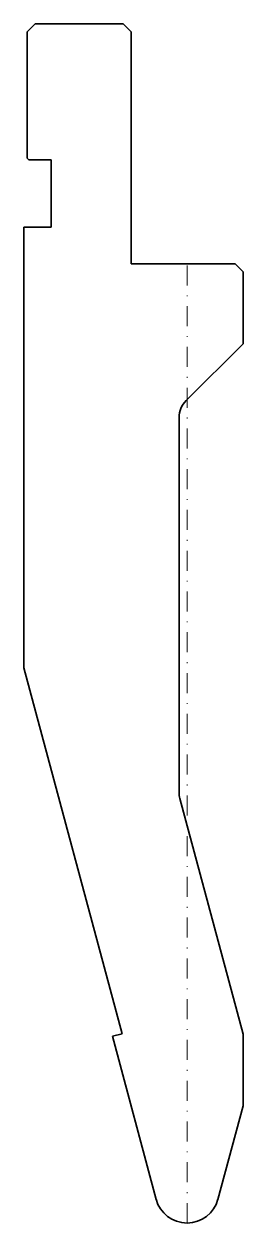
# Model space of a CAD drawing. Header units: millimetres. Extents: x -20 to 7, y 0 to 150.
import ezdxf

# ---------------------------------------------------------------- set-up
doc = ezdxf.new("R2010")
doc.units = ezdxf.units.MM
doc.header["$LTSCALE"] = 5
doc.linetypes.add('AUSGEZOGEN', pattern=[0])
doc.linetypes.add('DASHDOT', pattern=[1, 0.5, -0.25, 0, -0.25])
doc.layers.add('2', color=7, linetype='Continuous')
doc.layers.add('5', color=3, linetype='Continuous', true_color=0x00ff00)

msp = doc.modelspace()

# ---------------------------------------------------------------- linework, layer by layer
at = {"layer": '2', "color": 7, "linetype": 'AUSGEZOGEN', "lineweight": 35}
for p, q in [((-19, 150), (-8, 150)), ((-8, 150), (-7, 149)), ((-20, 149), (-19, 150)), ((-20, 133.2), (-20, 149)), ((-7, 149), (-7, 120)), ((-19.8, 133), (-20, 133.2)), ((-17, 133), (-19.8, 133)), ((-17, 124.6), (-17, 133)), ((-20.4, 69.47), (-20.4, 124.6)), ((-20.4, 124.6), (-17, 124.6)), ((-7, 120), (6, 120)), ((6, 120), (7, 119)), ((7, 119), (7, 110)), ((7, 110), (-0.12, 102.88)), ((-1, 100.76), (-1, 53.87)), ((-8.13, 23.68), (-20.4, 69.47)), ((-0.9, 53.1), (7, 23.62)), ((-9.33, 23.36), (-8.13, 23.68)), ((-3.86, 2.96), (-9.33, 23.36)), ((7, 23.62), (7, 14.67)), ((7, 14.67), (3.86, 2.96))]:
    msp.add_line(p, q, dxfattribs=at)
for centre, radius, start, end in [((2, 100.76), 3, 135, 180), ((2, 53.87), 3, 180, 195), ((0, 4), 4, 195, 345)]:
    msp.add_arc(centre, radius, start, end, dxfattribs=at)
at = {"layer": '5', "color": 3, "linetype": 'DASHDOT', "lineweight": 18, "true_color": 0x00ff00}
msp.add_line((0, 0), (0, 120), dxfattribs=at)

doc.saveas('drawing.dxf')
